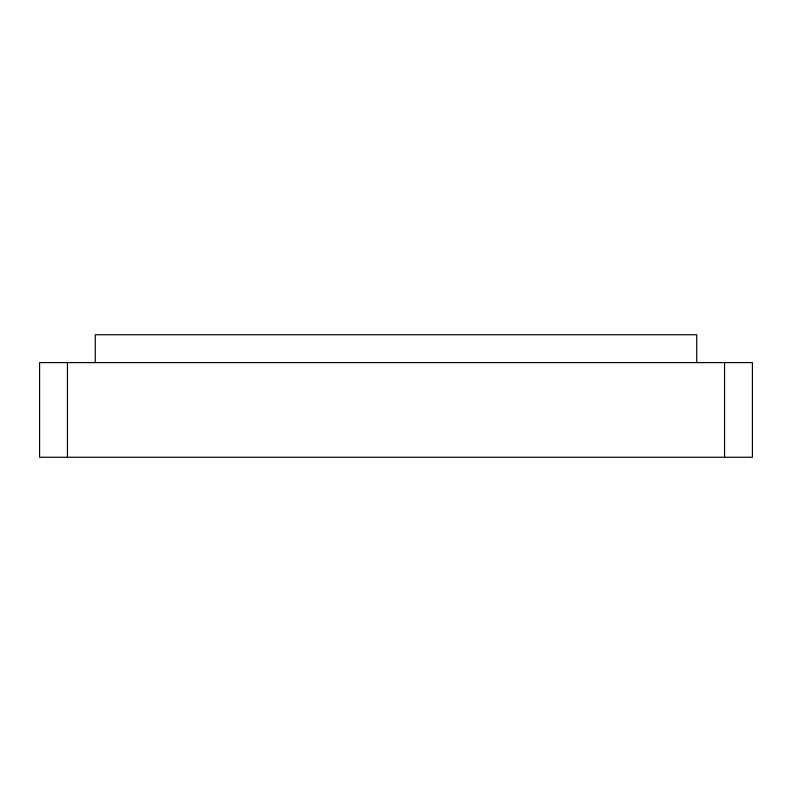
<?xml version="1.0" encoding="UTF-8"?>
<svg xmlns="http://www.w3.org/2000/svg" width="792" height="792" viewBox="0 0 792 792"><rect width="100%" height="100%" fill="white"/><g stroke="black" fill="none" stroke-linecap="round" stroke-linejoin="round"><path stroke-width="1.19" d="M724.561 362.587L724.561 457.261M696.712 362.587L696.712 334.739L95.287 334.739L95.287 362.587M67.439 362.587L67.439 457.261M752.4 362.587L39.6 362.587L39.6 457.261L752.4 457.261L752.4 362.587"/></g></svg>
